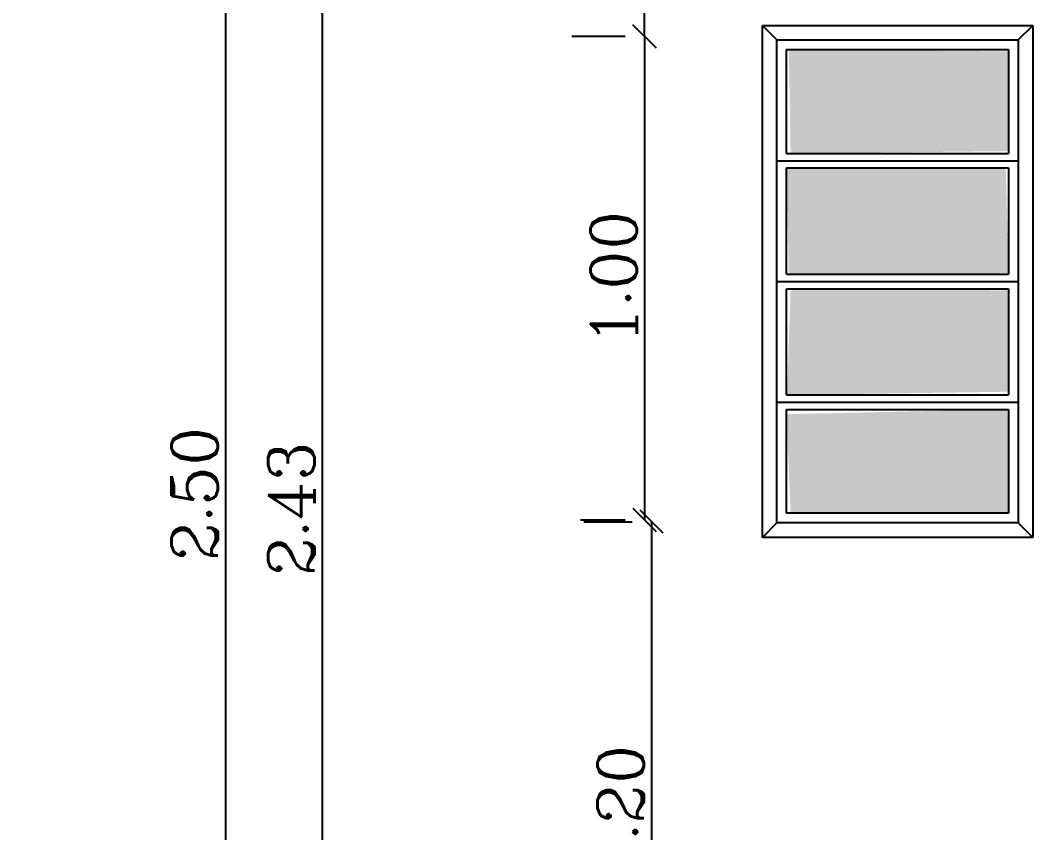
# Model space of a CAD drawing. Extents: x -43 to 70, y -5 to 23.
# Drawn here: x 12.207 to 14.305, y 11.471 to 13.153 of the extents above; entities that cross this region are included whole.
import ezdxf

# ---------------------------------------------------------------- set-up
doc = ezdxf.new("R2010")
doc.units = 0
doc.header["$LTSCALE"] = 20
doc.layers.get('0').update_dxf_attribs({"color": 5, "linetype": 'CONTINUOUS'})
doc.layers.get('DEFPOINTS').update_dxf_attribs({"linetype": 'CONTINUOUS'})
for name, color, linetype in [('COTAS', 244, 'CONTINUOUS'), ('JANELA', 5, 'CONTINUOUS'), ('TEXTO', 1, 'CONTINUOUS')]:
    doc.layers.add(name, color=color, linetype=linetype)
doc.styles.add('ROMANC', font='romanc')
doc.dimstyles.new('ISO-25', dxfattribs={"dimscale": 0.8, "dimtxt": 0.12, "dimasz": 0.06, "dimexe": 0.05, "dimexo": 0.5, "dimgap": 0.02, "dimtad": 1, "dimtoh": 1, "dimzin": 1, "dimtxsty": 'ROMANC', "dimblk1": 'OBLIQUE', "dimblk2": 'OBLIQUE', "dimsah": 1, "dimcen": 0.12, "dimclrd": 244, "dimclre": 244, "dimclrt": 244, "dimazin": 3, "dimtfac": 1, "dimtdec": 4, "dimtmove": 0, "dimatfit": 3, "dimtvp": 1, "dimtolj": 1, "dimtzin": 0})

# ---------------------------------------------------------------- blocks, each defined once
blk = doc.blocks.new('_OBLIQUE')
at = {"color": 0, "linetype": 'BYBLOCK'}
blk.add_line((-0.5, -0.5), (0.5, 0.5), dxfattribs=at)
blk = doc.blocks.new('*D31')
at = {"color": 244, "linetype": 'BYBLOCK'}
for p, q in [((13.5005, 13.4323), (13.5005, 14.102)), ((13.3668, 13.4323), (13.4605, 13.4323)), ((13.5005, 13.12), (13.5005, 13.4323)), ((13.3668, 13.12), (13.4605, 13.12))]:
    blk.add_line(p, q, dxfattribs=at)
at = {"layer": 'DEFPOINTS', "color": 0, "linetype": 'BYBLOCK'}
for p in [(13.5005, 13.4323), (13.7668, 13.4323), (13.7668, 13.12)]:
    blk.add_point(p, dxfattribs=at)
at = {"color": 244, "linetype": 'BYBLOCK', "xscale": 0.048, "yscale": 0.048, "zscale": 0.048}
for p, rotation in [((13.5005, 13.4323), 90), ((13.5005, 13.12), 270)]:
    blk.add_blockref('_OBLIQUE', p, dxfattribs=dict(at, rotation=rotation))
at = {"color": 244, "linetype": 'BYBLOCK', "insert": (13.4365, 13.7911), "char_height": 0.096, "attachment_point": 5, "rotation": 90, "style": 'ROMANC'}
blk.add_mtext('\\A1;{0.300.31}', dxfattribs=at)
blk = doc.blocks.new('*D32')
at = {"color": 244, "linetype": 'BYBLOCK'}
for p, q in [((13.3745, 12.1149), (13.4751, 12.1149)), ((13.5151, 12.1149), (13.5151, 10.9123)), ((13.3745, 10.9123), (13.4751, 10.9123))]:
    blk.add_line(p, q, dxfattribs=at)
at = {"layer": 'DEFPOINTS', "color": 0, "linetype": 'BYBLOCK'}
for p in [(13.7745, 12.1149), (13.5151, 10.9123), (13.7745, 10.9123)]:
    blk.add_point(p, dxfattribs=at)
at = {"color": 244, "linetype": 'BYBLOCK', "xscale": 0.048, "yscale": 0.048, "zscale": 0.048}
for p, rotation in [((13.5151, 12.1149), 90), ((13.5151, 10.9123), 270)]:
    blk.add_blockref('_OBLIQUE', p, dxfattribs=dict(at, rotation=rotation))
at = {"color": 244, "linetype": 'BYBLOCK', "insert": (13.4511, 11.5136), "char_height": 0.096, "attachment_point": 5, "rotation": 90, "style": 'ROMANC'}
blk.add_mtext('\\A1;1.20', dxfattribs=at)
blk = doc.blocks.new('*D33')
at = {"color": 244, "linetype": 'BYBLOCK'}
for p, q in [((13.3496, 13.12), (13.4605, 13.12)), ((13.5005, 13.12), (13.5005, 12.1186)), ((13.3679, 12.1186), (13.4605, 12.1186))]:
    blk.add_line(p, q, dxfattribs=at)
at = {"layer": 'DEFPOINTS', "color": 0, "linetype": 'BYBLOCK'}
for p in [(13.7496, 13.12), (13.5005, 12.1186), (13.7679, 12.1186)]:
    blk.add_point(p, dxfattribs=at)
at = {"color": 244, "linetype": 'BYBLOCK', "xscale": 0.048, "yscale": 0.048, "zscale": 0.048}
for p, rotation in [((13.5005, 13.12), 90), ((13.5005, 12.1186), 270)]:
    blk.add_blockref('_OBLIQUE', p, dxfattribs=dict(at, rotation=rotation))
at = {"color": 244, "linetype": 'BYBLOCK', "insert": (13.4365, 12.6193), "char_height": 0.096, "attachment_point": 5, "rotation": 90, "style": 'ROMANC'}
blk.add_mtext('\\A1;1.00', dxfattribs=at)
blk = doc.blocks.new('*D207')
at = {"color": 244, "linetype": 'BYBLOCK'}
for p, q in [((13.0763, 13.3573), (12.7925, 13.3573)), ((12.8325, 13.3573), (12.8325, 10.925)), ((13.1002, 10.925), (12.7925, 10.925))]:
    blk.add_line(p, q, dxfattribs=at)
at = {"layer": 'DEFPOINTS', "color": 0, "linetype": 'BYBLOCK'}
for p in [(13.4763, 13.3573), (12.8325, 10.925), (13.5002, 10.925)]:
    blk.add_point(p, dxfattribs=at)
at = {"color": 244, "linetype": 'BYBLOCK', "xscale": 0.048, "yscale": 0.048, "zscale": 0.048}
for p, rotation in [((12.8325, 13.3573), 90), ((12.8325, 10.925), 270)]:
    blk.add_blockref('_OBLIQUE', p, dxfattribs=dict(at, rotation=rotation))
at = {"color": 244, "linetype": 'BYBLOCK', "insert": (12.7685, 12.1411), "char_height": 0.096, "attachment_point": 5, "rotation": 90, "style": 'ROMANC'}
blk.add_mtext('\\A1;2.43', dxfattribs=at)
blk = doc.blocks.new('*D208')
at = {"color": 244, "linetype": 'BYBLOCK'}
for p, q in [((12.6073, 13.4323), (12.6729, 13.4323)), ((12.6329, 10.9123), (12.6329, 13.4323)), ((12.6073, 10.9123), (12.6729, 10.9123))]:
    blk.add_line(p, q, dxfattribs=at)
at = {"layer": 'DEFPOINTS', "color": 0, "linetype": 'BYBLOCK'}
for p in [(12.2073, 13.4323), (12.6329, 13.4323), (12.2073, 10.9123)]:
    blk.add_point(p, dxfattribs=at)
at = {"color": 244, "linetype": 'BYBLOCK', "xscale": 0.048, "yscale": 0.048, "zscale": 0.048}
for p, rotation in [((12.6329, 13.4323), 90), ((12.6329, 10.9123), 270)]:
    blk.add_blockref('_OBLIQUE', p, dxfattribs=dict(at, rotation=rotation))
at = {"color": 244, "linetype": 'BYBLOCK', "insert": (12.5689, 12.1723), "char_height": 0.096, "attachment_point": 5, "rotation": 90, "style": 'ROMANC'}
blk.add_mtext('\\A1;{2.50}', dxfattribs=at)

msp = doc.modelspace()

# ---------------------------------------------------------------- linework, layer by layer
at = {"layer": 'DEFPOINTS', "color": 0, "linetype": 'BYBLOCK'}
for p in [(13.7745, 13.1123), (13.7745, 13.1123), (13.7745, 12.1136), (13.7745, 12.1136)]:
    msp.add_point(p, dxfattribs=at)
at = {"layer": 'JANELA', "color": 30}
for p, q in [((13.7445, 13.1423), (14.3045, 13.1423)), ((13.7445, 12.0823), (13.7445, 13.1423)), ((13.7745, 13.1123), (13.7445, 13.1423)), ((14.2745, 13.1123), (14.3045, 13.1423)), ((14.3045, 13.1423), (14.3045, 12.0823)), ((13.7745, 13.1123), (14.2745, 13.1123)), ((13.7745, 12.1123), (13.7745, 13.1123)), ((14.2745, 13.1123), (14.2745, 12.1123)), ((13.7945, 13.0923), (14.2545, 13.0923)), ((13.7945, 12.8773), (13.7945, 13.0923)), ((14.2545, 13.0923), (14.2545, 12.8773)), ((13.7945, 12.8773), (14.2545, 12.8773)), ((13.7745, 12.8623), (14.2745, 12.8623)), ((13.7745, 12.8623), (14.2745, 12.8623)), ((13.7945, 12.8473), (14.2545, 12.8473)), ((13.7945, 12.6273), (13.7945, 12.8473)), ((14.2545, 12.8473), (14.2545, 12.6273)), ((13.7945, 12.6273), (14.2545, 12.6273)), ((13.7745, 12.6123), (14.2745, 12.6123)), ((13.7945, 12.5973), (14.2545, 12.5973)), ((13.7945, 12.3773), (13.7945, 12.5973)), ((14.2545, 12.5973), (14.2545, 12.3773)), ((13.7945, 12.3773), (14.2545, 12.3773)), ((13.7745, 12.3623), (14.2745, 12.3623)), ((13.7945, 12.3473), (14.2545, 12.3473)), ((13.7945, 12.1323), (13.7945, 12.3473)), ((14.2545, 12.3473), (14.2545, 12.1323)), ((14.2545, 12.1323), (13.7945, 12.1323)), ((13.7745, 12.1123), (13.7445, 12.0823)), ((14.2745, 12.1123), (13.7745, 12.1123)), ((14.2745, 12.1123), (14.3045, 12.0823)), ((14.3045, 12.0823), (13.7445, 12.0823))]:
    msp.add_line(p, q, dxfattribs=at)
at = {"layer": 'TEXTO', "color": 30, "linetype": 'CONTINUOUS'}
for points in [[(13.7994, 13.0923), (14.2545, 13.0887), (13.803, 12.8773), (14.2545, 12.8822)], [(13.7945, 12.8467), (14.2486, 12.8473), (13.7994, 12.6273), (14.2545, 12.6296)], [(13.803, 12.5973), (14.2545, 12.594), (13.7959, 12.3773), (14.2545, 12.384)], [(13.7945, 12.3377), (14.2521, 12.3473), (13.803, 12.1323), (14.2545, 12.1349)]]:
    msp.add_solid(points, dxfattribs=at)

# ---------------------------------------------------------------- dimensions: what is measured, and where the dimension line sits
at = {"layer": 'COTAS', "color": 30, "linetype": 'CONTINUOUS'}
dim = msp.add_linear_dim(base=(12.6329, 13.4323), p1=(12.2073, 10.9123), p2=(12.2073, 13.4323), angle=90, text='{2.50}', dimstyle='ISO-25', dxfattribs=at)
dim.commit()
dim.dimension.update_dxf_attribs({"geometry": '*D208', "text_midpoint": (12.5689, 12.1723)})
dim = msp.add_linear_dim(base=(12.8325, 10.925), p1=(13.4763, 13.3573), p2=(13.5002, 10.925), angle=90, dimstyle='ISO-25', dxfattribs=at)
dim.commit()
dim.dimension.update_dxf_attribs({"geometry": '*D207', "text_midpoint": (12.7685, 12.1411)})
at = {"layer": 'TEXTO', "color": 30, "linetype": 'CONTINUOUS'}
dim = msp.add_linear_dim(base=(13.5005, 13.4323), p1=(13.7668, 13.12), p2=(13.7668, 13.4323), angle=90, text='{0.30<>}', dimstyle='ISO-25', override={"dimexe": 0.05, "dimtoh": 0, "dimtxsty": 'ROMANC', "dimblk1": 'OBLIQUE', "dimblk2": 'OBLIQUE', "dimsah": 1}, dxfattribs=at)
dim.commit()
dim.dimension.update_dxf_attribs({"geometry": '*D31', "text_midpoint": (13.4365, 13.7911)})
for base, p1, p2, picture, middle in [((13.5005, 12.1186), (13.7496, 13.12), (13.7679, 12.1186), '*D33', (13.4365, 12.6193)), ((13.5151, 10.9123), (13.7745, 12.1149), (13.7745, 10.9123), '*D32', (13.4511, 11.5136))]:
    dim = msp.add_linear_dim(base=base, p1=p1, p2=p2, angle=90, dimstyle='ISO-25', override={"dimexe": 0.05, "dimtoh": 0, "dimtxsty": 'ROMANC', "dimblk1": 'OBLIQUE', "dimblk2": 'OBLIQUE', "dimsah": 1}, dxfattribs=at)
    dim.commit()
    dim.dimension.update_dxf_attribs({"geometry": picture, "text_midpoint": middle})

doc.saveas('drawing.dxf')
